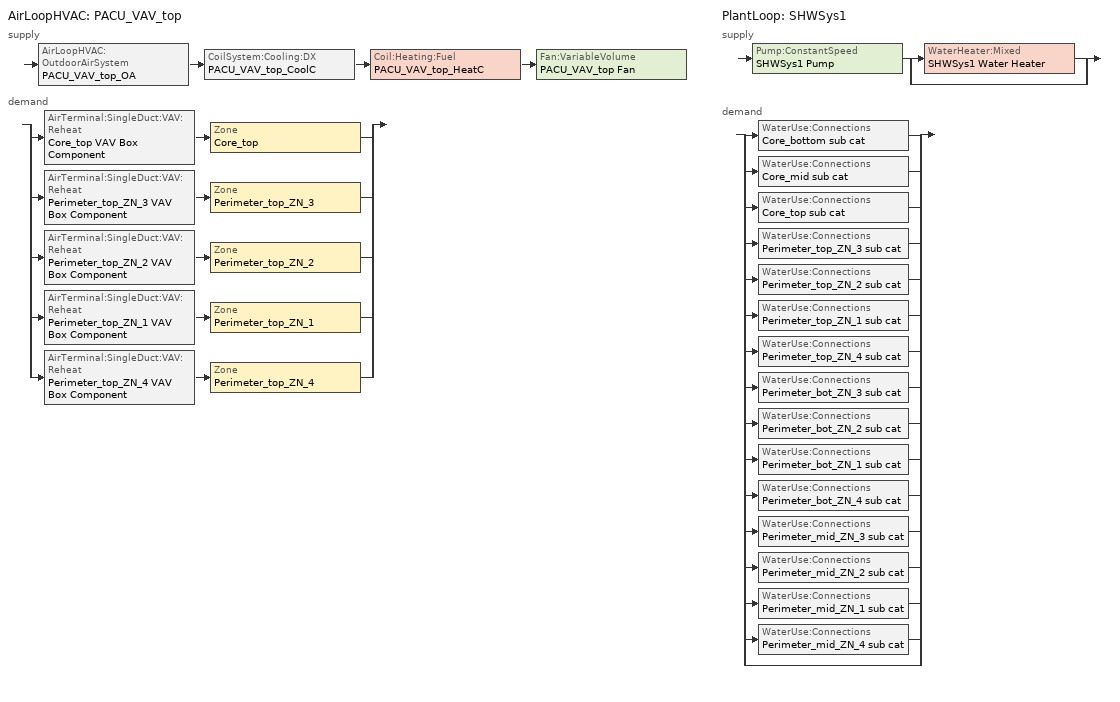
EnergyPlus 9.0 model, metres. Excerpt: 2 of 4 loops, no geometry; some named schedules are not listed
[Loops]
AirLoopHVAC 'PACU_VAV_top'
 supply: AirLoopHVAC:OutdoorAirSystem 'PACU_VAV_top_OA' > CoilSystem:Cooling:DX 'PACU_VAV_top_CoolC' > Coil:Heating:Fuel 'PACU_VAV_top_HeatC' > Fan:VariableVolume 'PACU_VAV_top Fan'
 demand: split
  | AirTerminal:SingleDuct:VAV:Reheat 'Core_top VAV Box Component' > Zone 'Core_top'
  | AirTerminal:SingleDuct:VAV:Reheat 'Perimeter_top_ZN_3 VAV Box Component' > Zone 'Perimeter_top_ZN_3'
  | AirTerminal:SingleDuct:VAV:Reheat 'Perimeter_top_ZN_2 VAV Box Component' > Zone 'Perimeter_top_ZN_2'
  | AirTerminal:SingleDuct:VAV:Reheat 'Perimeter_top_ZN_1 VAV Box Component' > Zone 'Perimeter_top_ZN_1'
  | AirTerminal:SingleDuct:VAV:Reheat 'Perimeter_top_ZN_4 VAV Box Component' > Zone 'Perimeter_top_ZN_4'
PlantLoop 'SHWSys1'
 supply: Pump:ConstantSpeed 'SHWSys1 Pump' > split
  | WaterHeater:Mixed 'SHWSys1 Water Heater'
  | bypass
 demand: split
  | WaterUse:Connections 'Core_bottom sub cat'
  | WaterUse:Connections 'Core_mid sub cat'
  | WaterUse:Connections 'Core_top sub cat'
  | WaterUse:Connections 'Perimeter_top_ZN_3 sub cat'
  | WaterUse:Connections 'Perimeter_top_ZN_2 sub cat'
  | WaterUse:Connections 'Perimeter_top_ZN_1 sub cat'
  | WaterUse:Connections 'Perimeter_top_ZN_4 sub cat'
  | WaterUse:Connections 'Perimeter_bot_ZN_3 sub cat'
  | WaterUse:Connections 'Perimeter_bot_ZN_2 sub cat'
  | WaterUse:Connections 'Perimeter_bot_ZN_1 sub cat'
  | WaterUse:Connections 'Perimeter_bot_ZN_4 sub cat'
  | WaterUse:Connections 'Perimeter_mid_ZN_3 sub cat'
  | WaterUse:Connections 'Perimeter_mid_ZN_2 sub cat'
  | WaterUse:Connections 'Perimeter_mid_ZN_1 sub cat'
  | WaterUse:Connections 'Perimeter_mid_ZN_4 sub cat'
  | bypass
[Sizing:Zone] Zone Cooling Design Supply Air Temperature Input Method=SupplyAirTemperature; Zone Cooling Design Supply Air Temperature {C}=12.8; Zone Heating Design Supply Air Temperature Input Method=SupplyAirTemperature; Zone Heating Design Supply Air Temperature {C}=40; Zone Cooling Design Supply Air Humidity Ratio {kgWater/kgDryAir}=0.0085; Zone Heating Design Supply Air Humidity Ratio {kgWater/kgDryAir}=0.008; Cooling Design Air Flow Method=DesignDay; Cooling Design Air Flow Rate {m3/s}=0; Cooling Minimum Air Flow {m3/s}=0; Cooling Minimum Air Flow Fraction=0; Heating Design Air Flow Method=DesignDay; Heating Design Air Flow Rate {m3/s}=0; Design Specification Zone Air Distribution Object=VAV_Zone_AirDistribution
Name | Design Specification Outdoor Air Object
Core_top | SZ DSOA Core_top
Perimeter_top_ZN_3 | SZ DSOA Perimeter_top_ZN_3
Perimeter_top_ZN_2 | SZ DSOA Perimeter_top_ZN_2
Perimeter_top_ZN_1 | SZ DSOA Perimeter_top_ZN_1
Perimeter_top_ZN_4 | SZ DSOA Perimeter_top_ZN_4
[DesignSpecification:OutdoorAir] Outdoor Air Flow per Zone Floor Area {m3/s-m2}=0.000431773
Name | Outdoor Air Method | Outdoor Air Flow per Zone {m3/s} | Outdoor Air Flow per Person {m3/s-person}
SZ DSOA Core_top; SZ DSOA Perimeter_top_ZN_3; SZ DSOA Perimeter_top_ZN_2; SZ DSOA Perimeter_top_ZN_1; SZ DSOA Perimeter_top_ZN_4 | Flow/Area | 0
CM DSOA Core_top; CM DSOA Perimeter_top_ZN_1; CM DSOA Perimeter_top_ZN_2; CM DSOA Perimeter_top_ZN_3; CM DSOA Perimeter_top_ZN_4 | Sum |  | 1e-08
[DesignSpecification:ZoneAirDistribution] Zone Air Distribution Effectiveness in Cooling Mode=1; Zone Air Distribution Effectiveness in Heating Mode=1
Name | Minimum Zone Ventilation Efficiency
VAV_Zone_AirDistribution | 0
CM DSZAD Core_top; CM DSZAD Perimeter_top_ZN_1; CM DSZAD Perimeter_top_ZN_2; CM DSZAD Perimeter_top_ZN_3; CM DSZAD Perimeter_top_ZN_4
[Sizing:System]
PACU_VAV_top: Type of Load to Size On=Sensible; Design Outdoor Air Flow Rate {m3/s}=1.20185; Central Heating Maximum System Air Flow Ratio=0.3; Preheat Design Temperature {C}=7; Preheat Design Humidity Ratio {kgWater/kgDryAir}=0.008; Precool Design Temperature {C}=12.8; Precool Design Humidity Ratio {kgWater/kgDryAir}=0.008; Central Cooling Design Supply Air Temperature {C}=12.8; Central Heating Design Supply Air Temperature {C}=12.8; Type of Zone Sum to Use=Coincident; 100% Outdoor Air in Cooling=No; 100% Outdoor Air in Heating=No; Central Cooling Design Supply Air Humidity Ratio {kgWater/kgDryAir}=0.0085; Central Heating Design Supply Air Humidity Ratio {kgWater/kgDryAir}=0.008; Cooling Supply Air Flow Rate Method=DesignDay; Cooling Supply Air Flow Rate {m3/s}=0; Heating Supply Air Flow Rate Method=DesignDay; Heating Supply Air Flow Rate {m3/s}=0; System Outdoor Air Method=ZoneSum
[Sizing:Plant]
SHWSys1: Loop Type=Heating; Design Loop Exit Temperature {C} !- this is changed from 48.9 to 60 to fix the warning message.=60; Loop Design Temperature Difference {deltaC}=5
[PlantLoop]
SHWSys1: Fluid Type=WATER; Plant Equipment Operation Scheme=SHWSys1 Loop Operation Scheme List; Maximum Loop Temperature {C}=60; Minimum Loop Temperature {C}=10; Maximum Loop Flow Rate {m3/s}=AUTOSIZE; Minimum Loop Flow Rate {m3/s}=0; Plant Loop Volume {m3}=AUTOSIZE; Load Distribution Scheme=Optimal
[PlantEquipmentOperationSchemes]
SHWSys1 Loop Operation Scheme List: Control Scheme 1=SHWSys1 Operation Scheme; Control Scheme 1 Schedule=PlantOnSched
[PlantEquipmentOperation:HeatingLoad]
SHWSys1 Operation Scheme: Load Range 1 Lower Limit {W}=0; Load Range 1 Upper Limit {W}=1000000000000000; Range 1 Equipment List=SHWSys1 Equipment List
[PlantEquipmentList]
SHWSys1 Equipment List: SHWSys1 Water Heater
[AirLoopHVAC]
PACU_VAV_top: Design Supply Air Flow Rate {m3/s}=AUTOSIZE
[SetpointManager:OutdoorAirReset]
PACU_VAV_top Supply Air Temperature Manager: Control Variable=Temperature; Setpoint at Outdoor Low Temperature {C}=15.6; Outdoor Low Temperature {C}=10; Setpoint at Outdoor High Temperature {C}=12.8; Outdoor High Temperature {C}=21.1; Setpoint Node or NodeList=PACU_VAV_top Supply Equipment Outlet Node
[SetpointManager:Scheduled]
SHWSys1 Loop Setpoint Manager: Control Variable=Temperature; Schedule=SHWSys1-Loop-Temp-Schedule; Setpoint Node or NodeList=SHWSys1 Supply Outlet Node
[SetpointManager:MixedAir] Control Variable=Temperature
Name | Setpoint Node or NodeList
PACU_VAV_top_CoolC SAT Manager | PACU_VAV_top_CoolC-PACU_VAV_top_HeatCNode
PACU_VAV_top_HeatC MixedAir Manager | PACU_VAV_top_HeatC-PACU_VAV_top FanNode
PACU_VAV_top_OAMixed Air Temp Manager | PACU_VAV_top_OA-PACU_VAV_top_CoolCNode
[Controller:OutdoorAir]
PACU_VAV_top_OA_Controller: Minimum Outdoor Air Flow Rate {m3/s}                      !- Minimum Outdoor Air Flow Rate {m3/s}=AUTOSIZE; Maximum Outdoor Air Flow Rate {m3/s}=AUTOSIZE; Economizer Control Type=DifferentialEnthalpy; Economizer Control Action Type=ModulateFlow; Lockout Type=LockoutWithHeating; Minimum Limit Type=FixedMinimum; Minimum Outdoor Air Schedule=MinOA_MotorizedDamper_Sched
[Zone equipment]
Core_top: Core_top VAV Box Component
Perimeter_top_ZN_3: Perimeter_top_ZN_3 VAV Box Component
Perimeter_top_ZN_2: Perimeter_top_ZN_2 VAV Box Component
Perimeter_top_ZN_1: Perimeter_top_ZN_1 VAV Box Component
Perimeter_top_ZN_4: Perimeter_top_ZN_4 VAV Box Component
[CoilSystem:Cooling:DX]
PACU_VAV_top_CoolC: Availability Schedule=ALWAYS_ON; Cooling Coil=PACU_VAV_top_CoolC DXCoil
[AirTerminal:SingleDuct:VAV:Reheat] Availability Schedule=ALWAYS_ON; Maximum Air Flow Rate {m3/s}=AUTOSIZE; Zone Minimum Air Flow Input Method=Constant; Constant Minimum Air Flow Fraction=0.3; Maximum Hot Water or Steam Flow Rate {m3/s}=AUTOSIZE; Minimum Hot Water or Steam Flow Rate {m3/s}=0; Convergence Tolerance=0.001; Damper Heating Action=Normal; Maximum Flow Fraction During Reheat=0.5; Maximum Reheat Air Temperature {C}=40
Name | Reheat Coil
Core_top VAV Box Component | Core_top VAV Box Reheat Coil
Perimeter_top_ZN_3 VAV Box Component | Perimeter_top_ZN_3 VAV Box Reheat Coil
Perimeter_top_ZN_2 VAV Box Component | Perimeter_top_ZN_2 VAV Box Reheat Coil
Perimeter_top_ZN_1 VAV Box Component | Perimeter_top_ZN_1 VAV Box Reheat Coil
Perimeter_top_ZN_4 VAV Box Component | Perimeter_top_ZN_4 VAV Box Reheat Coil
[ZoneControl:Thermostat] Control Type Schedule=Dual Zone Control Type Sched
Name | Zone or ZoneList | Control 1
Core_top Thermostat | Core_top | Core_top DualSPSched
Perimeter_top_ZN_3 Thermostat | Perimeter_top_ZN_3 | Perimeter_top_ZN_3 DualSPSched
Perimeter_top_ZN_2 Thermostat | Perimeter_top_ZN_2 | Perimeter_top_ZN_2 DualSPSched
Perimeter_top_ZN_1 Thermostat | Perimeter_top_ZN_1 | Perimeter_top_ZN_1 DualSPSched
Perimeter_top_ZN_4 Thermostat | Perimeter_top_ZN_4 | Perimeter_top_ZN_4 DualSPSched
[ThermostatSetpoint:DualSetpoint] Heating Setpoint Temperature Schedule=HTGSETP_SCH_NO_OPTIMUM; Cooling Setpoint Temperature Schedule=CLGSETP_SCH_NO_OPTIMUM
Core_top DualSPSched; Perimeter_top_ZN_3 DualSPSched; Perimeter_top_ZN_2 DualSPSched; Perimeter_top_ZN_1 DualSPSched; Perimeter_top_ZN_4 DualSPSched
[WaterHeater:Mixed]
SHWSys1 Water Heater: Tank Volume {m3}=0.378541; Setpoint Temperature Schedule=SHWSys1 Water Heater Setpoint Temperature Schedule; Deadband Temperature Difference {deltaC}=2; Maximum Temperature Limit {C}=82.2222; Heater Control Type=Cycle; Heater Maximum Capacity {W}=29307.11; Heater Fuel Type=NATURALGAS; Heater Thermal Efficiency=0.80804; Off Cycle Parasitic Fuel Consumption Rate {W}=2003.43; Off Cycle Parasitic Fuel Type=NATURALGAS; Off Cycle Parasitic Heat Fraction to Tank=0.8; On Cycle Parasitic Fuel Consumption Rate {W}=2003.43; On Cycle Parasitic Fuel Type=NATURALGAS; Ambient Temperature Indicator=zone; Ambient Temperature Zone=CORE_BOTTOM; Off Cycle Loss Coefficient to Ambient Temperature {W/K}=7.56156; On Cycle Loss Coefficient to Ambient Temperature {W/K}=7.56156; Use Side Effectiveness=1; Source Side Effectiveness=1; Use Side Design Flow Rate {m3/s}=AUTOSIZE; Source Side Design Flow Rate {m3/s}=AUTOSIZE; Indirect Water Heating Recovery Time {hr}=1.5
[Pump:ConstantSpeed]
SHWSys1 Pump: Design Flow Rate {m3/s}=autosize; Design Pump Head {Pa}=29891; Design Power Consumption {W}=AUTOSIZE; Motor Efficiency=0.3; Fraction of Motor Inefficiencies to Fluid Stream=0; Pump Control Type=Intermittent
[Coil:Heating:Electric] Availability Schedule=ALWAYS_ON; Efficiency=1; Nominal Capacity {W}=AUTOSIZE
Core_top VAV Box Reheat Coil; Perimeter_top_ZN_3 VAV Box Reheat Coil; Perimeter_top_ZN_2 VAV Box Reheat Coil; Perimeter_top_ZN_1 VAV Box Reheat Coil; Perimeter_top_ZN_4 VAV Box Reheat Coil
[Coil:Heating:Fuel]
PACU_VAV_top_HeatC: Availability Schedule=ALWAYS_ON; Fuel Type=NaturalGas; Burner Efficiency=0.8; Nominal Capacity {W}=AUTOSIZE
[Coil:Cooling:DX:TwoSpeed]
PACU_VAV_top_CoolC DXCoil: Availability Schedule=ALWAYS_ON; High Speed Gross Rated Total Cooling Capacity {W} Sep 25, 2012: DX_TwoSpeedObject_from_VAV=AUTOSIZE; High Speed Gross Rated Sensible Heat Ratio Sep 25, 2012: DX_TwoSpeedObject_from_VAV=AUTOSIZE; High Speed Gross Rated Cooling COP {W/W} Sep 25, 2012: DX_TwoSpeedObject_from_VAV=3.23281; High Speed Rated Air Flow Rate {m3/s} Sep 25, 2012: DX_TwoSpeedObject_from_VAV=AUTOSIZE; Total Cooling Capacity Function of Temperature Curve=FURNACE_PACU_VAV_CoolCCarrier48TM014_12tons_CapFT; Total Cooling Capacity Function of Flow Fraction Curve=FURNACE_PACU_VAV_CoolCCarrier48TM014_12tons_FFF; Energy Input Ratio Function of Temperature Curve=FURNACE_PACU_VAV_CoolCCarrier48TM014_12tons_EIRFT; Energy Input Ratio Function of Flow Fraction Curve=FURNACE_PACU_VAV_CoolCCarrier48TM014_12tons_EIRFFF; Part Load Fraction Correlation Curve=FURNACE_PACU_VAV_CoolCIEA_HVAC_BESTEST_9ton-PLR; Low Speed Gross Rated Total Cooling Capacity {W} Sep 25, 2012: DX_TwoSpeedObject_from_VAV=AUTOSIZE; Low Speed Gross Rated Sensible Heat Ratio Sep 25, 2012: DX_TwoSpeedObject_from_VAV=AUTOSIZE; Low Speed Gross Rated Cooling COP {W/W} Sep 25, 2012: DX_TwoSpeedObject_from_VAV=3.23281; Low Speed Rated Air Flow Rate {m3/s} Sep 25, 2012: DX_TwoSpeedObject_from_VAV=AUTOSIZE; Low Speed Total Cooling Capacity Function of Temperature Curve=FURNACE_PACU_VAV_CoolCCarrier48TM014_12tons_CapFT; Low Speed Energy Input Ratio Function of Temperature Curve=FURNACE_PACU_VAV_CoolCCarrier48TM014_12tons_EIRFT
[Fan:VariableVolume]
PACU_VAV_top Fan: Availability Schedule=HVACOperationSchd; Fan Total Efficiency=0.5915; Pressure Rise {Pa}=1389.42; Maximum Flow Rate {m3/s}=AUTOSIZE; Fan Power Minimum Flow Rate Input Method=Fraction; Fan Power Minimum Flow Fraction=0.25; Motor Efficiency=0.91; Motor In Airstream Fraction=1; Fan Power Coefficient 1=0.0408; Fan Power Coefficient 2=0.088; Fan Power Coefficient 3=-0.0729; Fan Power Coefficient 4=0.9437; Fan Power Coefficient 5=0
[WaterUse:Equipment] Peak Flow Rate {m3/s}=3.57511e-06; Flow Rate Fraction Schedule=BLDG_SWH_SCH
Name | Target Temperature Schedule | Hot Water Supply Temperature Schedule | Zone | Sensible Fraction Schedule | Latent Fraction Schedule
Core_bottom sub cat | Core_bottom sub cat Temp Sched | Core_bottom sub catHot Supply Temp Sched | Core_bottom | Core_bottom sub cat Sensible fract sched | Core_bottom sub cat Latent fract sched
Core_mid sub cat | Core_mid sub cat Temp Sched | Core_mid sub catHot Supply Temp Sched | Core_mid | Core_mid sub cat Sensible fract sched | Core_mid sub cat Latent fract sched
Core_top sub cat | Core_top sub cat Temp Sched | Core_top sub catHot Supply Temp Sched | Core_top | Core_top sub cat Sensible fract sched | Core_top sub cat Latent fract sched
Perimeter_top_ZN_3 sub cat | Perimeter_top_ZN_3 sub cat Temp Sched | Perimeter_top_ZN_3 sub catHot Supply Temp Sched | Perimeter_top_ZN_3 | Perimeter_top_ZN_3 sub cat Sensible fract sched | Perimeter_top_ZN_3 sub cat Latent fract sched
Perimeter_top_ZN_2 sub cat | Perimeter_top_ZN_2 sub cat Temp Sched | Perimeter_top_ZN_2 sub catHot Supply Temp Sched | Perimeter_top_ZN_2 | Perimeter_top_ZN_2 sub cat Sensible fract sched | Perimeter_top_ZN_2 sub cat Latent fract sched
Perimeter_top_ZN_1 sub cat | Perimeter_top_ZN_1 sub cat Temp Sched | Perimeter_top_ZN_1 sub catHot Supply Temp Sched | Perimeter_top_ZN_1 | Perimeter_top_ZN_1 sub cat Sensible fract sched | Perimeter_top_ZN_1 sub cat Latent fract sched
Perimeter_top_ZN_4 sub cat | Perimeter_top_ZN_4 sub cat Temp Sched | Perimeter_top_ZN_4 sub catHot Supply Temp Sched | Perimeter_top_ZN_4 | Perimeter_top_ZN_4 sub cat Sensible fract sched | Perimeter_top_ZN_4 sub cat Latent fract sched
Perimeter_bot_ZN_3 sub cat | Perimeter_bot_ZN_3 sub cat Temp Sched | Perimeter_bot_ZN_3 sub catHot Supply Temp Sched | Perimeter_bot_ZN_3 | Perimeter_bot_ZN_3 sub cat Sensible fract sched | Perimeter_bot_ZN_3 sub cat Latent fract sched
Perimeter_bot_ZN_2 sub cat | Perimeter_bot_ZN_2 sub cat Temp Sched | Perimeter_bot_ZN_2 sub catHot Supply Temp Sched | Perimeter_bot_ZN_2 | Perimeter_bot_ZN_2 sub cat Sensible fract sched | Perimeter_bot_ZN_2 sub cat Latent fract sched
Perimeter_bot_ZN_1 sub cat | Perimeter_bot_ZN_1 sub cat Temp Sched | Perimeter_bot_ZN_1 sub catHot Supply Temp Sched | Perimeter_bot_ZN_1 | Perimeter_bot_ZN_1 sub cat Sensible fract sched | Perimeter_bot_ZN_1 sub cat Latent fract sched
Perimeter_bot_ZN_4 sub cat | Perimeter_bot_ZN_4 sub cat Temp Sched | Perimeter_bot_ZN_4 sub catHot Supply Temp Sched | Perimeter_bot_ZN_4 | Perimeter_bot_ZN_4 sub cat Sensible fract sched | Perimeter_bot_ZN_4 sub cat Latent fract sched
Perimeter_mid_ZN_3 sub cat | Perimeter_mid_ZN_3 sub cat Temp Sched | Perimeter_mid_ZN_3 sub catHot Supply Temp Sched | Perimeter_mid_ZN_3 | Perimeter_mid_ZN_3 sub cat Sensible fract sched | Perimeter_mid_ZN_3 sub cat Latent fract sched
Perimeter_mid_ZN_2 sub cat | Perimeter_mid_ZN_2 sub cat Temp Sched | Perimeter_mid_ZN_2 sub catHot Supply Temp Sched | Perimeter_mid_ZN_2 | Perimeter_mid_ZN_2 sub cat Sensible fract sched | Perimeter_mid_ZN_2 sub cat Latent fract sched
Perimeter_mid_ZN_1 sub cat | Perimeter_mid_ZN_1 sub cat Temp Sched | Perimeter_mid_ZN_1 sub catHot Supply Temp Sched | Perimeter_mid_ZN_1 | Perimeter_mid_ZN_1 sub cat Sensible fract sched | Perimeter_mid_ZN_1 sub cat Latent fract sched
Perimeter_mid_ZN_4 sub cat | Perimeter_mid_ZN_4 sub cat Temp Sched | Perimeter_mid_ZN_4 sub catHot Supply Temp Sched | Perimeter_mid_ZN_4 | Perimeter_mid_ZN_4 sub cat Sensible fract sched | Perimeter_mid_ZN_4 sub cat Latent fract sched
[WaterUse:Connections]
Name | Water Use Equipment 1
Core_bottom sub cat | Core_bottom sub cat
Core_mid sub cat | Core_mid sub cat
Core_top sub cat | Core_top sub cat
Perimeter_top_ZN_3 sub cat | Perimeter_top_ZN_3 sub cat
Perimeter_top_ZN_2 sub cat | Perimeter_top_ZN_2 sub cat
Perimeter_top_ZN_1 sub cat | Perimeter_top_ZN_1 sub cat
Perimeter_top_ZN_4 sub cat | Perimeter_top_ZN_4 sub cat
Perimeter_bot_ZN_3 sub cat | Perimeter_bot_ZN_3 sub cat
Perimeter_bot_ZN_2 sub cat | Perimeter_bot_ZN_2 sub cat
Perimeter_bot_ZN_1 sub cat | Perimeter_bot_ZN_1 sub cat
Perimeter_bot_ZN_4 sub cat | Perimeter_bot_ZN_4 sub cat
Perimeter_mid_ZN_3 sub cat | Perimeter_mid_ZN_3 sub cat
Perimeter_mid_ZN_2 sub cat | Perimeter_mid_ZN_2 sub cat
Perimeter_mid_ZN_1 sub cat | Perimeter_mid_ZN_1 sub cat
Perimeter_mid_ZN_4 sub cat | Perimeter_mid_ZN_4 sub cat
[Controller:MechanicalVentilation]
PACU_VAV_TOP_DCV: Availability Schedule=MinOA_Sched; Demand Controlled Ventilation=Yes; System Outdoor Air Method=VentilationRateProcedure; Zone 1=Core_top; Design Specification Outdoor Air Object Name 1=CM DSOA Core_top; Design Specification Zone Air Distribution Object Name 1=CM DSZAD Core_top; Zone 2=Perimeter_top_ZN_1; Design Specification Outdoor Air Object Name 2=CM DSOA Perimeter_top_ZN_1; Design Specification Zone Air Distribution Object Name 2=CM DSZAD Perimeter_top_ZN_1; Zone 3=Perimeter_top_ZN_2; Design Specification Outdoor Air Object Name 3=CM DSOA Perimeter_top_ZN_2; Design Specification Zone Air Distribution Object Name 3=CM DSZAD Perimeter_top_ZN_2; Zone 4=Perimeter_top_ZN_3; Design Specification Outdoor Air Object Name 4=CM DSOA Perimeter_top_ZN_3; Design Specification Zone Air Distribution Object Name 4=CM DSZAD Perimeter_top_ZN_3; Zone 5=Perimeter_top_ZN_4; Design Specification Outdoor Air Object Name 5=CM DSOA Perimeter_top_ZN_4; Design Specification Zone Air Distribution Object Name 5=CM DSZAD Perimeter_top_ZN_4
[Schedule:Compact]
ALWAYS_ON; PlantOnSched: Through: 12/31, For: AllDays, Until: 24:00, 1
HVACOperationSchd: Through: 12/31, For: Weekdays SummerDesignDay, Until: 06:00, 0, Until: 22:00, 1, Until: 24:00, 0, For: Saturday WinterDesignDay, Until: 06:00, 0, Until: 18:00, 1, Until: 24:00, 0, For:Sunday Holidays AllOtherDays, Until: 24:00, 0
BLDG_SWH_SCH: Through: 12/31, For: Weekdays SummerDesignDay, Until: 05:00, 0, Until: 06:00, 0, Until: 07:00, 0.07, Until: 08:00, 0.19, Until: 09:00, 0.35, Until: 10:00, 0.38, Until: 11:00, 0.39, Until: 12:00, 0.47, Until: 13:00, 0.57, Until: 14:00, 0.54, Until: 15:00, 0.34, Until: 16:00, 0.33, Until: 17:00, 0.44, Until: 18:00, 0.26, Until: 19:00, 0.21, Until: 20:00, 0.15, Until: 21:00, 0.17, Until: 22:00, 0.08, Until: 24:00, 0.05, For: Saturday WinterDesignDay, Until: 05:00, 0, Until: 06:00, 0, Until: 07:00, 0.07, Until: 08:00, 0.11, Until: 09:00, 0.15, Until: 10:00, 0.21, Until: 11:00, 0.19, Until: 12:00, 0.23, Until: 13:00, 0.2, Until: 14:00, 0.19, Until: 15:00, 0.15, Until: 16:00, 0.13, Until: 17:00, 0.14, Until: 19:00, 0.07, Until: 22:00, 0, Until: 24:00, 0, For:Sunday Holidays AllOtherDays, Until: 05:00, 0, Until: 06:00, 0, Until: 11:00, 0.04, Until: 13:00, 0.06, Until: 14:00, 0.09, Until: 15:00, 0.06, Until: 18:00, 0.04, Until: 22:00, 0, Until: 24:00, 0
MinOA_MotorizedDamper_Sched: Through: 12/31, For: Weekdays SummerDesignDay, Until: 07:00, 0, Until: 22:00, 1, Until: 24:00, 0, For: Saturday WinterDesignDay, Until: 07:00, 0, Until: 18:00, 1, Until: 24:00, 0, For:Sunday Holidays AllOtherDays, Until: 24:00, 0
Dual Zone Control Type Sched: Through: 12/31, For: AllDays, Until: 24:00, 4
Core_bottom sub cat Latent fract sched; Core_mid sub cat Latent fract sched; Core_top sub cat Latent fract sched; Perimeter_top_ZN_3 sub cat Latent fract sched; Perimeter_top_ZN_2 sub cat Latent fract sched; Perimeter_top_ZN_1 sub cat Latent fract sched; Perimeter_top_ZN_4 sub cat Latent fract sched; Perimeter_bot_ZN_3 sub cat Latent fract sched: Through: 12/31, For: AllDays, Until: 24:00, 0.05
Core_bottom sub cat Sensible fract sched; Core_mid sub cat Sensible fract sched; Core_top sub cat Sensible fract sched; Perimeter_top_ZN_3 sub cat Sensible fract sched; Perimeter_top_ZN_2 sub cat Sensible fract sched; Perimeter_top_ZN_1 sub cat Sensible fract sched; Perimeter_top_ZN_4 sub cat Sensible fract sched; Perimeter_bot_ZN_3 sub cat Sensible fract sched; Perimeter_bot_ZN_2 sub cat Sensible fract sched: Through: 12/31, For: AllDays, Until: 24:00, 0.2
Core_bottom sub cat Temp Sched; Core_mid sub cat Temp Sched; Core_top sub cat Temp Sched; Perimeter_top_ZN_3 sub cat Temp Sched; Perimeter_top_ZN_2 sub cat Temp Sched; Perimeter_top_ZN_1 sub cat Temp Sched; Perimeter_top_ZN_4 sub cat Temp Sched; Perimeter_bot_ZN_3 sub cat Temp Sched; Perimeter_bot_ZN_2 sub cat Temp Sched; SHWSys1-Loop-Temp-Schedule; SHWSys1 Water Heater Setpoint Temperature Schedule: Through: 12/31, For: AllDays, Until: 24:00, 60
Core_bottom sub catHot Supply Temp Sched; Core_mid sub catHot Supply Temp Sched; Core_top sub catHot Supply Temp Sched; Perimeter_top_ZN_3 sub catHot Supply Temp Sched; Perimeter_top_ZN_2 sub catHot Supply Temp Sched; Perimeter_top_ZN_1 sub catHot Supply Temp Sched; Perimeter_top_ZN_4 sub catHot Supply Temp Sched; Perimeter_bot_ZN_3 sub catHot Supply Temp Sched; Perimeter_bot_ZN_2 sub catHot Supply Temp Sched: Through: 12/31, For: AllDays, Until: 24:00, 55
[Curve:Biquadratic] Minimum Value of x=16.5556; Maximum Value of x=22.1111; Minimum Value of y=23.7778; Maximum Value of y=47.66
Name | Coefficient1 Constant | Coefficient2 x | Coefficient3 x**2 | Coefficient4 y | Coefficient5 y**2 | Coefficient6 x*y
FURNACE_PACU_VAV_CoolCCarrier48TM014_12tons_CapFT | 1.39072 | -0.0529058 | 0.0018423 | 0.00058267 | -0.000186814 | 0.000265159
FURNACE_PACU_VAV_CoolCCarrier48TM014_12tons_EIRFT | -0.536161 | 0.105138 | -0.00172659 | 0.0149848 | 0.000659948 | -0.0017385
[Curve:Quadratic]
Name | Coefficient1 Constant | Coefficient2 x | Coefficient3 x**2 | Minimum Value of x | Maximum Value of x
FURNACE_PACU_VAV_CoolCCarrier48TM014_12tons_FFF | 0.718954 | 0.435436 | -0.154193 | 0.75 | 1.25
FURNACE_PACU_VAV_CoolCCarrier48TM014_12tons_EIRFFF | 1.19525 | -0.306138 | 0.110973 | 0.75 | 1.25
FURNACE_PACU_VAV_CoolCIEA_HVAC_BESTEST_9ton-PLR | 0.771 | 0.229 | 0 | 0 | 1
